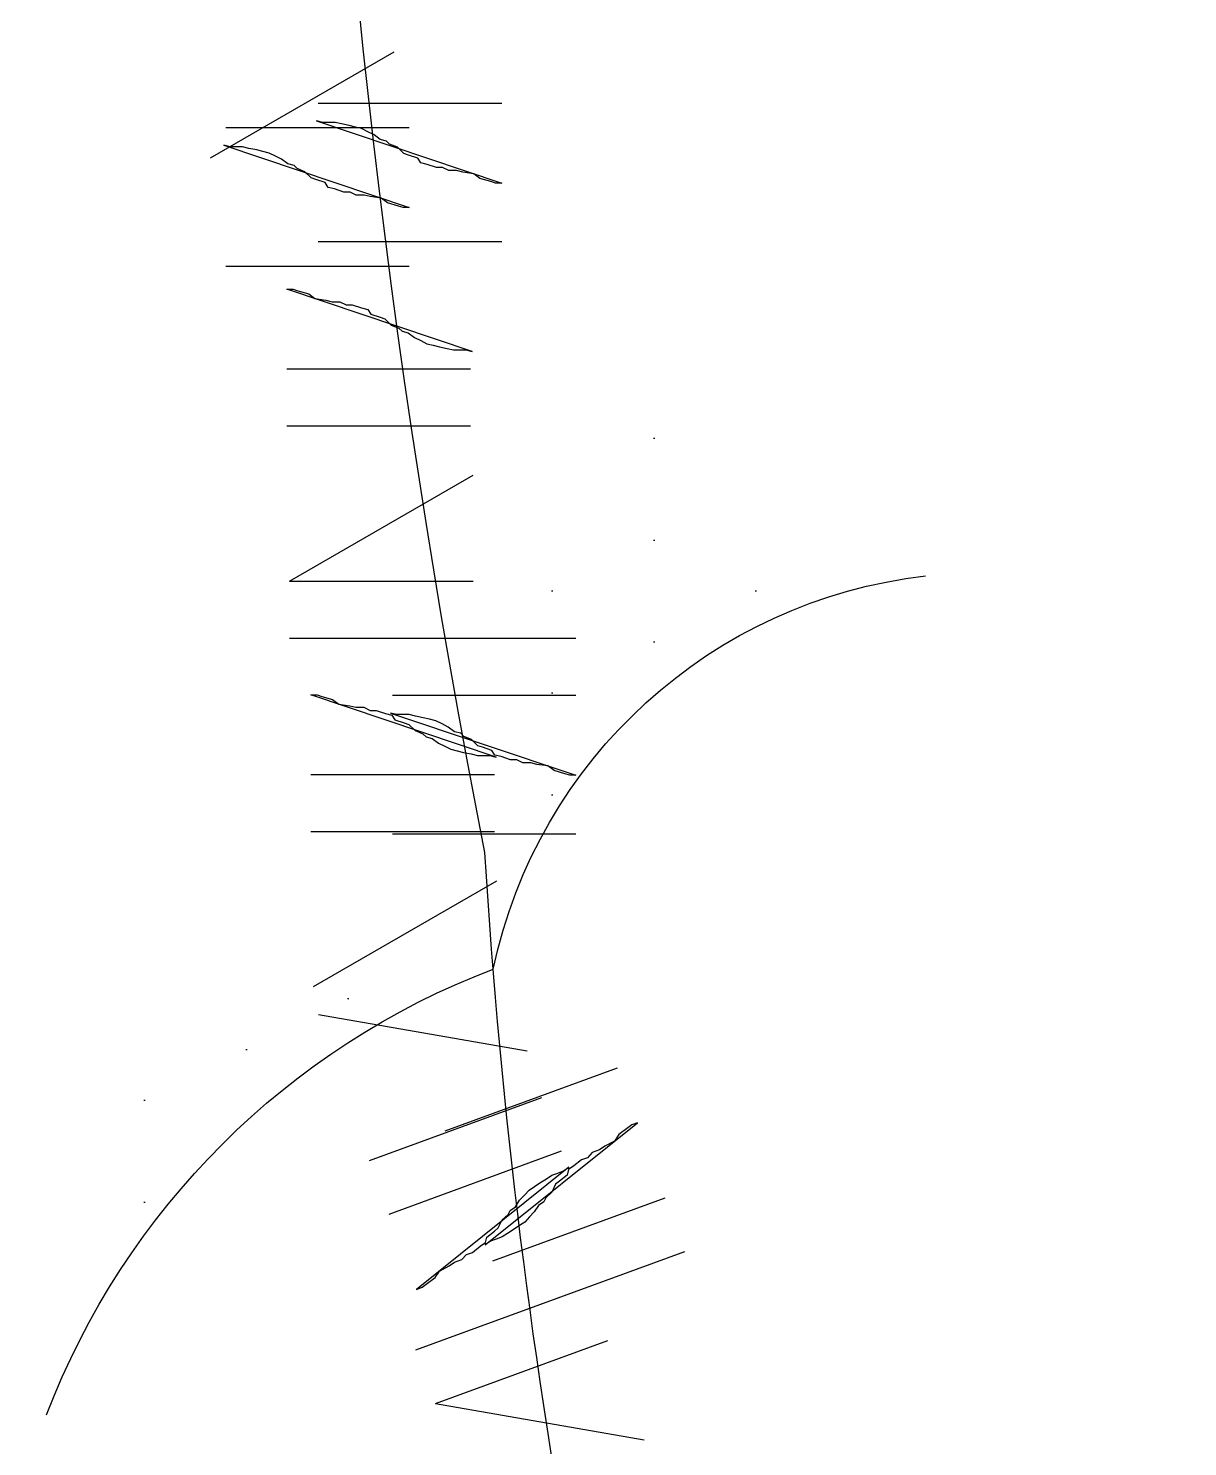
# Model space of a CAD drawing. Extents: x 3694 to 117786, y 20013 to 108631.
# Drawn here: x 25796.6 to 25923.8, y 84441.5 to 84597.1 of the extents above; entities that cross this region are included whole.
import ezdxf

# ---------------------------------------------------------------- set-up
doc = ezdxf.new("R2010")
doc.units = 0
doc.header["$LTSCALE"] = 1000
doc.header["$MEASUREMENT"] = 0
doc.layers.add('家具', color=253, linetype='Continuous')

# ---------------------------------------------------------------- blocks, each defined once
blk = doc.blocks.new('A$C6CBF3060')
at = {"layer": '家具'}
h = blk.add_hatch(dxfattribs=at)
h.set_pattern_fill('DOTS', color=8, scale=335.2800000195158, angle=-90.00000000000001, style=0)
h.set_pattern_definition([(270, (30849.11753504153, -17862.99907829171), (20.95500000121973, -10.47750000060987), [0, -20.95500000121974])])
edge = h.paths.add_edge_path()
edge.add_spline(control_points=[(3620.032944355196, 1020.167978249578), (3621.856950601301, 1029.223950294458), (3623.640356767137, 1038.254456721312), (3629.075648781851, 1066.661334569191), (3632.509525532267, 1085.952194047979), (3638.452392537998, 1124.35439882104), (3640.907859724044, 1143.394177388276), (3645.504487169259, 1187.965857300234), (3647.380020918004, 1213.570567535007), (3652.138734003369, 1291.274453085276), (3654.163834771207, 1344.379333391011), (3661.075878760414, 1425.081640880471), (3664.018153472578, 1452.133973591473), (3670.094233668715, 1492.753120009336), (3672.397098293724, 1506.299475706379), (3677.679535390045, 1533.370511049969), (3680.683231559953, 1546.95785375061), (3688.042565591692, 1576.433232332645), (3692.477545640613, 1592.158136530725), (3700.184732509224, 1618.288209221257), (3703.394472055632, 1628.838867633007), (3706.570199849586, 1639.277341819994)], knot_values=[0.007594318894714291, 0.007594318894714291, 0.007594318894714291, 0.007594318894714291, 1.009331685129112, 1.009331685129112, 3.166903830014817, 3.166903830014817, 5.324475974900523, 5.324475974900523, 8.146713981276132, 8.146713981276132, 13.78698518195698, 13.78698518195698, 16.6071207822974, 16.6071207822974, 18.01718858246761, 18.01718858246761, 19.42725638263783, 19.42725638263783, 21.11840045899928, 21.11840045899928, 22.2881602581128, 22.2881602581128, 22.2881602581128, 22.2881602581128], degree=3, periodic=0)
edge.add_ellipse((1789.99904669042, 2201.081587384349), major_axis=(1412.244489359956, 1412.244489359956), ratio=0.9999999999999818, start_angle=-61.33743676422674, end_angle=-48.55714826964773)
edge.add_ellipse((1789.99904669042, 1953.25083809936), major_axis=(1412.24448935993, -1412.24448935993), ratio=0.9999999999999885, start_angle=48.5571482696466, end_angle=61.33743676426361)
edge.add_spline(control_points=[(3706.570199849455, 2515.055083664098), (3703.394472055566, 2525.493557850958), (3700.184732509093, 2536.044216262839), (3692.477545640737, 2562.174288952727), (3688.042565592012, 2577.899193150166), (3680.683231560659, 2607.374571730539), (3677.679535390882, 2620.961914430154), (3672.397098294947, 2648.032949771052), (3670.094233670054, 2661.579305466817), (3664.018153474113, 2702.198451881093), (3661.075878761818, 2729.250784589662), (3655.986670472266, 2788.670379265524), (3654.145087228251, 2820.934697647885), (3652.42359686167, 2852.807937005808)], knot_values=[0.007594318904541566, 0.007594318904541566, 0.007594318904541566, 0.007594318904541566, 1.177354118008585, 1.177354118008585, 2.868498194319651, 2.868498194319651, 4.278565994361959, 4.278565994361959, 5.688633794404266, 5.688633794404266, 8.508769394488882, 8.508769394488882, 11.91787256770212, 11.91787256770212, 11.91787256770212, 11.91787256770212], degree=3, periodic=0)
edge.add_ellipse((3646.657623284387, 2875.236412280854), major_axis=(16.37502602226822, 16.37502602226821), ratio=0.9999999999995666, start_angle=225.8035234418923, end_angle=239.417541532368, ccw=False)
edge.add_ellipse((3511.087514728119, 3239.193560838379), major_axis=(290.1065513937293, 290.1065513937293), ratio=0.9999999999994232, start_angle=234.5429178462428, end_angle=244.3434878472222, ccw=False)
edge.add_ellipse((4291.384683319397, 2715.78940374251), major_axis=(510.6161812649055, -510.6161812649058), ratio=0.9999999999999988, start_angle=215.5301837112753, end_angle=236.2784491778619)
edge.add_ellipse((8058.381468311782, 2243.98490320702), major_axis=(3173.045961291781, -3173.045961291782), ratio=1, start_angle=220.7753203818918, end_angle=231.6420249032678)
edge.add_ellipse((4599.337569821713, 1341.637200631933), major_axis=(756.0877006785541, 756.0877006785539), ratio=0.9999999999999949, start_angle=113.9930274311128, end_angle=139.4777875760855)
edge.add_ellipse((3519.680850986653, 1232.139841819859), major_axis=(20.77520892349397, -20.77520892349398), ratio=0.999999999999889, start_angle=29.349690518414718, end_angle=107.31395154978779, ccw=False)
edge.add_ellipse((3261.400831811123, 1475.541992198378), major_axis=(269.5263520561113, -269.5263520561115), ratio=0.9999999999999978, start_angle=326.06965526290503, end_angle=363.74867896470926, ccw=False)
edge.add_ellipse((2985.936513544038, 1255.583835869416), major_axis=(269.5447157602681, 269.5447157602681), ratio=0.9999999999729833, start_angle=289.4364312615882, end_angle=291.1525348597326, ccw=False)
edge.add_ellipse((3270.637057203829, -411.6684627259383), major_axis=(1063.437138938921, 1063.437138938921), ratio=0.9999999999999937, start_angle=35.30528515153998, end_angle=42.74492259143477, ccw=False)
edge.add_ellipse((3474.324288661912, 860.0126218386868), major_axis=(153.1024992137935, -153.1024992137935), ratio=0.999999999999859, start_angle=92.70420918075928, end_angle=121.7648417998393, ccw=False)
edge = h.paths.add_edge_path()
edge.add_ellipse((3560.315809361586, 903.7363475695056), major_axis=(59.62128638761727, 59.62128638761727), ratio=0.9999999999999157, start_angle=248.1334738211491, end_angle=277.7178630449272)
edge.add_ellipse((3511.524035592221, 931.7299106341088), major_axis=(99.19644208316629, 99.19644208316625), ratio=0.9999999999997502, start_angle=-79.30676778778508, end_angle=-64.31921627686972)
edge.add_ellipse((3386.72601415019, 2442.541419907149), major_axis=(1116.038544759257, -1116.038544759258), ratio=0.9999999999999984, start_angle=303.32411686118166, end_angle=324.37804893725087, ccw=False)
edge.add_spline(control_points=[(3067.313977831232, 896.8829783906913), (3067.116512627828, 894.6964287364499), (3066.26218761129, 885.1096334103167), (3065.674442368967, 875.0971932240427), (3064.819310103077, 865.6985716819399)], knot_values=[0, 0, 0, 0, 0.2418033642713523, 1.052830296575082, 1.052830296575082, 1.052830296575082, 1.052830296575082], degree=3, periodic=0)
edge.add_ellipse((3026.907071228037, 868.9988679855887), major_axis=(26.90938323527025, 26.90938323527025), ratio=0.9999999999999187, start_angle=238.7767705824798, end_angle=310.27284356007203, ccw=False)
edge.add_ellipse((3357.089655062053, 4875.541364723143), major_axis=(2868.190797183439, -2868.19079718344), ratio=0.999999999999999, start_angle=310.4593117003497, end_angle=318.3404531218047)
edge = h.paths.add_edge_path()
edge.add_ellipse((3560.315809361266, 3250.596077914459), major_axis=(59.62128638763784, -59.62128638763787), ratio=0.9999999999995934, start_angle=82.28213695507955, end_angle=111.8665261788591)
edge.add_ellipse((3357.089655062751, -721.208939239179), major_axis=(2868.190797183605, 2868.190797183604), ratio=0.9999999999999925, start_angle=41.65954687821016, end_angle=49.54410408661445)
edge.add_ellipse((3026.730802552287, 3285.298579970644), major_axis=(26.90938323526915, -26.90938323526915), ratio=0.9999999999999033, start_angle=49.98346972011012, end_angle=121.3236457343994, ccw=False)
edge.add_spline(control_points=[(3064.642559511616, 3288.604407622486), (3064.979431703308, 3284.907876167901), (3065.254021153691, 3281.472108143695), (3065.500446844075, 3278.209911560098)], knot_values=[0, 0, 0, 0, 0.3189857557440551, 0.3189857557440551, 0.3189857557440551, 0.3189857557440551], degree=3, periodic=0)
edge.add_ellipse((3494.988468096315, -267.6566824607653), major_axis=(2525.631590611771, -2525.631590611772), ratio=0.9999999999999991, start_angle=132.8754075785099, end_angle=141.9062269296692, ccw=False)
edge = h.paths.add_edge_path()
edge.add_ellipse((3346.428693505171, 2814.744027245259), major_axis=(221.1621733483969, -221.1621733483971), ratio=0.9999999999999994, start_angle=219.8560000035077, end_angle=290.9319768433341)
edge.add_ellipse((3437.151632962174, 2555.301954592251), major_axis=(155.4479335070494, -155.4479335070496), ratio=0.9999999999999929, start_angle=231.8281592482279, end_angle=294.8810682384705)
edge.add_ellipse((2813.700149012111, 2180.201737340405), major_axis=(405.3237387993505, 405.3237387993504), ratio=0.9999999999999992, start_angle=285.52623263396157, end_angle=332.11357467867344, ccw=False)
edge.add_ellipse((3523.712787324905, 1599.059105694443), major_axis=(258.8230775298201, 258.82307752982), ratio=0.9999999999999818, start_angle=80.19826500577827, end_angle=130.5062586859865)
edge.add_ellipse((3249.266929159778, 1365.594833926676), major_axis=(196.0891473908119, -196.0891473908119), ratio=0.9999999999999981, start_angle=154.0384846775883, end_angle=216.6923729745889)
edge.add_ellipse((3335.197817287255, 909.3636444261319), major_axis=(433.6778078787909, 433.6778078787906), ratio=0.999999999999949, start_angle=80.98112304628877, end_angle=109.8781780001218)
edge.add_ellipse((18467.36806691358, 2025.981614987111), major_axis=(11109.2260467442, 11109.22604674419), ratio=0.9999999999995928, start_angle=138.1241672681158, end_angle=138.7143909774701)
edge.add_spline(control_points=[(2789.552410904224, 1008.188427614892), (2796.579734544641, 1007.746763104577), (2803.725178327077, 1007.646570336328), (2811.231307050359, 1007.927036234807)], knot_values=[2.293510373809953, 2.293510373809953, 2.293510373809953, 2.293510373809953, 2.979732802934619, 2.979732802934619, 2.979732802934619, 2.979732802934619], degree=3, periodic=0)
edge.add_spline(control_points=[(2811.231307050359, 1007.927036234807), (2815.450479755054, 1008.084685284808), (2826.805456678361, 1008.812973134682), (2842.780722635296, 1010.871307693131), (2839.120250166125, 1024.618026985154), (2842.859477051599, 1028.393799632864), (2845.636094539273, 1029.971073038905)], knot_values=[2.979732802934619, 2.979732802934619, 2.979732802934619, 2.979732802934619, 3.36545639614831, 3.990521829336836, 4.278466320926378, 4.605763273049225, 4.605763273049225, 4.605763273049225, 4.605763273049225], degree=3, periodic=0)
edge.add_spline(control_points=[(2845.636094539273, 1029.971073038905), (2848.422474729079, 1031.553892203377), (2852.001820499405, 1032.702305534669), (2855.58116626992, 1033.850718865961)], knot_values=[4.605763273049225, 4.605763273049225, 4.605763273049225, 4.605763273049225, 4.934211014792284, 4.934211014792284, 4.934211014792284, 4.934211014792284], degree=3, periodic=0)
edge.add_ellipse((3270.637057203829, -411.6684627259383), major_axis=(1063.437138939227, 1063.437138939227), ratio=0.9999999999998375, start_angle=52.795632896919415, end_angle=61.02050574382298, ccw=False)
edge.add_ellipse((3199.316362891543, 1348.14039130005), major_axis=(212.5834902189315, 212.5834902189315), ratio=0.9999999999999212, start_angle=165.6335501199894, end_angle=198.8130742464472, ccw=False)
edge.add_ellipse((3199.413119119788, 1029.520550322999), major_axis=(217.1797520411045, -217.1797520411046), ratio=0.9999999999998674, start_angle=151.0252170128921, end_angle=192.4102655699839, ccw=False)
edge.add_ellipse((3551.448439235653, 1156.134686465819), major_axis=(331.0872910150433, -331.0872910150434), ratio=0.9999999999999813, start_angle=177.8463850309959, end_angle=203.8962665094932, ccw=False)
edge.add_ellipse((2984.329156197491, 1140.779664811776), major_axis=(308.6143108805782, 308.6143108805783), ratio=0.99999999999966, start_angle=2.0533838449994732, end_angle=10.260448050109005, ccw=False)
edge.add_spline(control_points=[(3281.687451026184, 1460.253654765613), (3290.639455244702, 1453.204405174176), (3313.081898206045, 1435.532118832798), (3303.305460116768, 1498.775473405309), (3326.318821677465, 1533.829908224947), (3353.544751881607, 1593.430233467796), (3320.947959299898, 1659.060984562777), (3340.190178442157, 1740.826539046509), (3356.126177953687, 1827.657185362103), (3415.808870579021, 1863.793903553702), (3424.432073950476, 1919.337591101754), (3457.289777258164, 1907.517444122117), (3458.775801431591, 1924.683027975876), (3459.456346832347, 1933.619102174609)], knot_values=[28.72622828787619, 28.72622828787619, 28.72622828787619, 28.72622828787619, 29.65137003608691, 31.04553471454428, 32.97090723718488, 34.80045963000916, 37.53798117998499, 40.13244696109814, 43.73799823656201, 46.29924793153518, 47.53881564063179, 48.20545028199999, 48.98405692497199, 48.98405692497199, 48.98405692497199, 48.98405692550385], degree=3, periodic=0)
edge.add_ellipse((-2827.432287128104, 2095.358859361608), major_axis=(4446.972478264837, 4446.972478264834), ratio=0.9999999999999976, start_angle=-46.47369586912973, end_angle=-42.84626635100496)
edge.add_spline(control_points=[(3457.093905025751, 2331.703914353799), (3455.691781476875, 2345.589783137202), (3452.514928848803, 2370.097512984801), (3408.946969250035, 2401.111465854163), (3388.218704290179, 2469.690945094218), (3352.769053081218, 2533.335634224328), (3364.030625280458, 2604.82269811142), (3327.271703467311, 2627.476138575294), (3294.9122366675, 2714.330123526699), (3294.341436591865, 2693.091429919492)], knot_values=[0, 0, 0, 1.163513729807164e-12, 1.426783815582302, 2.507845637052222, 5.446644405802077, 8.794161911986935, 10.36550993041577, 12.19506232323765, 14.47634677036475, 14.47634677036475, 14.47634677036475, 14.47634677036475], degree=3, periodic=0)
edge.add_ellipse((3687.441035538191, 2947.473610607776), major_axis=(331.0872910150615, -331.0872910150615), ratio=0.9999999999999547, start_angle=233.1899730444863, end_angle=257.9076692015958, ccw=False)
edge.add_ellipse((3372.605812031026, 3149.559701468508), major_axis=(217.1797520411107, -217.1797520411108), ratio=0.9999999999999556, start_angle=244.6759739839959, end_angle=286.0610225410798, ccw=False)
edge.add_ellipse((3301.30499854072, 2839.020160634274), major_axis=(212.5834902198476, 212.5834902198476), ratio=0.9999999999956851, start_angle=85.14470269029368, end_angle=91.45268943398088, ccw=False)
edge.add_ellipse((3267.100022714898, 4450.91484517249), major_axis=(983.775240623166, 983.775240623166), ratio=0.9999999999998531, start_angle=208.0880272447276, end_angle=218.4118439115923, ccw=False)
edge.add_spline(control_points=[(2862.37711883695, 3119.814991966967), (2856.867087630577, 3121.622537046678), (2851.35705642408, 3123.430082126131), (2848.768473186879, 3126.813406541194)], knot_values=[4.42752981046754, 4.42752981046754, 4.42752981046754, 4.42752981046754, 4.934211014792284, 4.934211014792284, 4.934211014792284, 4.934211014792284], degree=3, periodic=0)
edge.add_ellipse((3341.197146602492, 3246.534314250937), major_axis=(358.3427787361459, -358.3427787361463), ratio=0.999999999999975, start_angle=238.6648212037559, end_angle=277.816367146285)
h = blk.add_hatch(dxfattribs=at)
h.set_pattern_fill('DOTS', color=8, scale=178.8160000104085, angle=-90.00000000000001, style=0)
h.set_pattern_definition([(90, (19419.91467265415, 11841.09606291521), (11.17600000065053, 5.588000000325262), [0, -11.17600000065053])])
edge = h.paths.add_edge_path(flags=17)
edge.add_ellipse((3512.052022088705, 1537.039152838337), major_axis=(23.25952561888595, -23.25952561888596), ratio=0.9999999999999566, start_angle=197.4293742980922, end_angle=247.2256321012528)
edge.add_ellipse((3405.089068006848, 1488.22521427691), major_axis=(59.90464916680112, 59.9046491668011), ratio=0.9999999999999393, start_angle=-19.5751923782937, end_angle=24.16555291353093)
edge.add_ellipse((3447.156263500743, 1522.360028411396), major_axis=(32.94986328206128, 32.94986328206127), ratio=0.9999999999999538, start_angle=-5.078446253501681, end_angle=59.84114380388081, ccw=False)
edge = h.paths.add_edge_path(flags=17)
edge.add_ellipse((2756.634867780711, 1621.855052317827), major_axis=(481.3748926490825, -481.3748926490827), ratio=0.9999999999980935, start_angle=400.4122738737361, end_angle=401.14692602743605, ccw=False)
edge.add_ellipse((3381.541444735376, 1556.026816461963), major_axis=(38.8000368264333, -38.80003682643331), ratio=0.9999999999998465, start_angle=56.96626177507412, end_angle=128.4606080737423)
edge.add_ellipse((3389.654311773622, 1631.853647203665), major_axis=(15.12758440161141, -15.12758440161141), ratio=0.9999999999999712, start_angle=310.0022228544645, end_angle=447.0101969954212)
edge.add_ellipse((3345.102416092785, 1578.430038740866), major_axis=(64.19840911925914, -64.19840911925917), ratio=0.9999999999999993, start_angle=43.53494098790259, end_angle=93.25647343301858, ccw=False)
edge = h.paths.add_edge_path()
edge.add_ellipse((3173.060657035217, 1553.928150722095), major_axis=(242.037112230793, 242.037112230793), ratio=0.9999999999999936, start_angle=258.5394166081302, end_angle=308.1497845990816, ccw=False)
edge.add_spline(control_points=[(3362.180682135797, 1268.625603414799), (3354.239474415954, 1262.044177846979), (3344.133058035513, 1253.668294793435), (3335.545590784393, 1259.297138530506), (3333.822581068765, 1260.887023014075)], knot_values=[0, 0, 0, 0, 1.42238482592121, 1.810204922351612, 1.810204922351612, 1.810204922351612, 1.810204922351612], degree=3, periodic=0)
edge.add_ellipse((2756.634867796784, 1621.855052313091), major_axis=(481.3748926400921, -481.3748926400922), ratio=0.9999999999984875, start_angle=12.9785078464626, end_angle=17.57136510295455)
edge.add_ellipse((3199.671737715864, 1567.906436618163), major_axis=(216.1019309944975, -216.1019309944976), ratio=0.9999999999999805, start_angle=346.8345493291795, end_angle=397.9332034731351)
edge.add_ellipse((3045.703676463672, 1632.760466246171), major_axis=(331.3486877331227, -331.3486877331229), ratio=0.9999999999999989, start_angle=32.37103093941994, end_angle=75.25655211311418)
edge.add_ellipse((2456.054096705782, 1773.593615179783), major_axis=(706.3772336368138, 706.3772336368138), ratio=0.9999999999997193, start_angle=-39.52687022804582, end_angle=-36.92237628317469)
edge.add_spline(control_points=[(3445.111206679256, 1913.963218771354), (3448.830660995882, 1914.128447938096), (3460.107711744393, 1911.968167921183), (3462.998604643501, 1900.275516595619), (3464.95021363916, 1892.381940352421)], knot_values=[0, 0, 0, 0, 0.5819764206049407, 1.791185280154921, 1.791185280154921, 1.791185280154921, 1.791185280154921], degree=3, periodic=0)
edge.add_ellipse((3015.109885895014, 1642.828336586739), major_axis=(363.7535715408054, -363.7535715408055), ratio=0.9999999999999993, start_angle=390.3935585979345, end_angle=434.019778702312, ccw=False)
edge = h.paths.add_edge_path()
edge.add_spline(control_points=[(3421.156827763138, 1894.308101638162), (3425.036458086157, 1901.313424356293), (3430.42926785857, 1911.051046157649), (3441.925963692418, 1913.821720852757), (3445.111206679256, 1913.963218771354)], knot_values=[1.791185280154921, 1.791185280154921, 1.791185280154921, 1.791185280154921, 3.069002213139684, 3.567391534373676, 3.567391534373676, 3.567391534373676, 3.567391534373676], degree=3, periodic=0)
edge.add_ellipse((2456.054096705782, 1773.593615179525), major_axis=(706.3772336370577, 706.3772336370574), ratio=0.999999999999922, start_angle=320.47312977196174, end_angle=323.0776237168323, ccw=False)
edge.add_ellipse((3756.002993319547, 1614.615316424457), major_axis=(281.0686011683609, 281.0686011683609), ratio=0.9999999999999806, start_angle=95.23358330781208, end_angle=138.9317992611657)
edge.add_ellipse((3762.004384130836, 1449.86522315249), major_axis=(300.7962628522073, -300.7962628522074), ratio=0.9999999999999956, start_angle=206.1422413992029, end_angle=244.4432589827649)
edge.add_ellipse((2756.634867796784, 1621.855052313091), major_axis=(481.3748926400507, -481.3748926400505), ratio=0.999999999997209, start_angle=372.9785078464747, end_angle=377.5713651029771, ccw=False)
edge.add_spline(control_points=[(3333.822581068765, 1260.887023014075), (3331.207753867588, 1263.299820316828), (3324.080109855582, 1273.317570021227), (3320.953744327249, 1283.146645357101), (3318.856340284947, 1289.740737492688)], knot_values=[1.810204922351612, 1.810204922351612, 1.810204922351612, 1.810204922351612, 2.398757922429805, 3.598446597238173, 3.598446597238173, 3.598446597238173, 3.598446597238173], degree=3, periodic=0)
edge.add_ellipse((3689.15860647869, 1407.743611630103), major_axis=(274.8167086013966, 274.8167086013965), ratio=0.9999999999999986, start_angle=107.85150721330089, end_angle=152.6753304847041, ccw=False)
edge.add_ellipse((3633.610958523866, 1676.428645746197), major_axis=(215.1838922609005, 215.1838922609004), ratio=0.9999999999999896, start_angle=89.27769578140129, end_angle=152.4675057723358, ccw=False)
at = {"layer": '家具', "color": 8, "linetype": 'Continuous'}
for p, q in [((3466.218720253317, 1656.425749079939), (3446.086720892141, 1668.048789080531)), ((3466.218720253317, 1656.425749079939), (3446.086720892141, 1668.048789080531)), ((3466.218720253317, 1656.425749079939), (3446.086720892141, 1668.048789080531)), ((3454.411151652341, 1662.417193751873), (3434.279152291165, 1662.417193751873)), ((3454.411151652341, 1662.417193751873), (3434.279152291165, 1662.417193751873)), ((3454.411151652341, 1662.417193751873), (3434.279152291165, 1662.417193751873)), ((3454.411151652341, 1662.417193751873), (3434.279152291165, 1662.417193751873)), ((3464.558513408141, 1659.729885920464), (3444.426514046965, 1659.729885920464)), ((3464.558513408141, 1659.729885920464), (3444.426514046965, 1659.729885920464)), ((3464.558513408141, 1659.729885920464), (3444.426514046965, 1659.729885920464)), ((3464.558513408141, 1659.729885920464), (3444.426514046965, 1659.729885920464)), ((3454.411151652341, 1647.217833750947), (3434.279152291165, 1647.217833750947)), ((3454.411151652341, 1647.217833750947), (3434.279152291165, 1647.217833750947)), ((3454.411151652341, 1647.217833750947), (3434.279152291165, 1647.217833750947)), ((3454.411151652341, 1647.217833750947), (3434.279152291165, 1647.217833750947)), ((3464.558513408141, 1644.530525919537), (3444.426514046965, 1644.530525919537)), ((3464.558513408141, 1644.530525919537), (3444.426514046965, 1644.530525919537)), ((3464.558513408141, 1644.530525919537), (3444.426514046965, 1644.530525919537)), ((3464.558513408141, 1644.530525919537), (3444.426514046965, 1644.530525919537)), ((3437.715936952394, 1633.221444057184), (3457.84793631357, 1633.221444057184)), ((3437.715936952394, 1633.221444057184), (3457.84793631357, 1633.221444057184)), ((3437.715936952394, 1633.221444057184), (3457.84793631357, 1633.221444057184)), ((3437.715936952394, 1633.221444057184), (3457.84793631357, 1633.221444057184)), ((3437.715936952394, 1626.962884056968), (3457.84793631357, 1626.962884056968)), ((3437.715936952394, 1626.962884056968), (3457.84793631357, 1626.962884056968)), ((3437.715936952394, 1626.962884056968), (3457.84793631357, 1626.962884056968)), ((3437.715936952394, 1626.962884056968), (3457.84793631357, 1626.962884056968)), ((3457.563618873552, 1609.975364055968), (3437.431619512376, 1621.59840405656)), ((3457.563618873552, 1609.975364055968), (3437.431619512376, 1621.59840405656)), ((3457.563618873552, 1609.975364055968), (3437.431619512376, 1621.59840405656)), ((3457.563618873552, 1609.975364055968), (3437.431619512376, 1609.975364055968)), ((3457.563618873552, 1609.975364055968), (3437.431619512376, 1609.975364055968)), ((3457.563618873552, 1609.975364055968), (3437.431619512376, 1609.975364055968)), ((3457.563618873552, 1609.975364055968), (3437.431619512376, 1609.975364055968)), ((3446.279516072253, 1603.70352899508), (3426.147516711106, 1603.70352899508)), ((3446.279516072253, 1603.70352899508), (3426.147516711106, 1603.70352899508)), ((3446.279516072253, 1603.70352899508), (3426.147516711106, 1603.70352899508)), ((3446.279516072253, 1603.70352899508), (3426.147516711106, 1603.70352899508)), ((3457.563618873552, 1603.716804055526), (3437.431619512376, 1603.716804055526)), ((3457.563618873552, 1603.716804055526), (3437.431619512376, 1603.716804055526)), ((3457.563618873552, 1603.716804055526), (3437.431619512376, 1603.716804055526)), ((3457.563618873552, 1603.716804055526), (3437.431619512376, 1603.716804055526)), ((3446.279516072253, 1597.44496899467), (3426.147516711106, 1597.44496899467)), ((3446.279516072253, 1597.44496899467), (3426.147516711106, 1597.44496899467)), ((3446.279516072253, 1597.44496899467), (3426.147516711106, 1597.44496899467)), ((3446.279516072253, 1597.44496899467), (3426.147516711106, 1597.44496899467)), ((3435.086935530955, 1588.730143625868), (3455.218934892131, 1588.730143625868)), ((3435.086935530955, 1588.730143625868), (3455.218934892131, 1588.730143625868)), ((3435.086935530955, 1588.730143625868), (3455.218934892131, 1588.730143625868)), ((3435.086935530955, 1588.730143625868), (3455.218934892131, 1588.730143625868)), ((3446.279516072253, 1582.24560899374), (3426.147516711106, 1582.24560899374)), ((3446.279516072253, 1582.24560899374), (3426.147516711106, 1582.24560899374)), ((3446.279516072253, 1582.24560899374), (3426.147516711106, 1582.24560899374)), ((3446.279516072253, 1582.24560899374), (3426.147516711106, 1582.24560899374)), ((3435.086935530955, 1582.471583625651), (3455.218934892131, 1582.471583625651)), ((3435.086935530955, 1582.471583625651), (3455.218934892131, 1582.471583625651)), ((3435.086935530955, 1582.471583625651), (3455.218934892131, 1582.471583625651)), ((3435.086935530955, 1582.471583625651), (3455.218934892131, 1582.471583625651)), ((3454.934617452149, 1565.484063624652), (3434.802618090871, 1577.107103625276)), ((3454.934617452149, 1565.484063624652), (3434.802618090871, 1577.107103625276)), ((3454.934617452149, 1565.484063624652), (3434.802618090871, 1577.107103625276)), ((3454.391710994394, 1562.424110169381), (3431.489976995763, 1558.436248964656)), ((3454.391710994394, 1562.424110169381), (3431.489976995763, 1558.436248964656)), ((3454.391710994394, 1562.424110169381), (3431.489976995763, 1558.436248964656)), ((3440.498631877017, 1549.663133102775), (3421.595420352663, 1556.588881606873)), ((3440.498631877017, 1549.663133102775), (3421.595420352663, 1556.588881606873)), ((3440.498631877017, 1549.663133102775), (3421.595420352663, 1556.588881606873)), ((3440.498631877017, 1549.663133102775), (3421.595420352663, 1556.588881606873)), ((3429.911468768179, 1553.301388318483), (3448.814680292497, 1546.375639814192)), ((3429.911468768179, 1553.301388318483), (3448.814680292497, 1546.375639814192)), ((3429.911468768179, 1553.301388318483), (3448.814680292497, 1546.375639814192)), ((3429.911468768179, 1553.301388318483), (3448.814680292497, 1546.375639814192)), ((3427.758418205056, 1547.42482924441), (3446.661629729344, 1540.499080740155)), ((3427.758418205056, 1547.42482924441), (3446.661629729344, 1540.499080740155)), ((3427.758418205056, 1547.42482924441), (3446.661629729344, 1540.499080740155)), ((3427.758418205056, 1547.42482924441), (3446.661629729344, 1540.499080740155)), ((3435.269794795226, 1535.391489637099), (3416.366583270814, 1542.31723814139)), ((3435.269794795226, 1535.391489637099), (3416.366583270814, 1542.31723814139)), ((3435.269794795226, 1535.391489637099), (3416.366583270814, 1542.31723814139)), ((3435.269794795226, 1535.391489637099), (3416.366583270814, 1542.31723814139)), ((3433.116744232102, 1529.514930563058), (3414.213532707756, 1536.440679067317)), ((3433.116744232102, 1529.514930563058), (3414.213532707756, 1536.440679067317)), ((3433.116744232102, 1529.514930563058), (3414.213532707756, 1536.440679067317)), ((3433.116744232102, 1529.514930563058), (3414.213532707756, 1536.440679067317)), ((3443.707537454313, 1525.620543425059), (3424.804325930032, 1532.546291929346)), ((3443.707537454313, 1525.620543425059), (3424.804325930032, 1532.546291929346)), ((3443.707537454313, 1525.620543425059), (3424.804325930032, 1532.546291929346)), ((3443.707537454313, 1525.620543425059), (3424.804325930032, 1532.546291929346)), ((3441.554486891197, 1519.743984350986), (3422.651275366879, 1526.669732855276)), ((3441.554486891197, 1519.743984350986), (3422.651275366879, 1526.669732855276)), ((3441.554486891197, 1519.743984350986), (3422.651275366879, 1526.669732855276)), ((3441.554486891197, 1519.743984350986), (3422.651275366879, 1526.669732855276)), ((3441.554486891197, 1519.743984350986), (3418.652752892558, 1515.756123146261)), ((3441.554486891197, 1519.743984350986), (3418.652752892558, 1515.756123146261)), ((3441.554486891197, 1519.743984350986), (3418.652752892558, 1515.756123146261))]:
    blk.add_line(p, q, dxfattribs=at)
for points in [[(3434.279152291165, 1653.645374871259), (3434.962229411205, 1653.645374871259), (3435.474537251175, 1653.816144151333), (3436.669922211273, 1654.157682711324), (3437.35299933132, 1654.669990551352), (3438.548384291418, 1654.840759831459), (3439.231461411458, 1655.011529111343), (3440.085307811481, 1655.011529111343), (3440.768384931522, 1655.352173591436), (3441.451462051562, 1655.352173591436), (3442.476077731561, 1655.693712151395), (3443.159154851601, 1655.864481431468), (3443.500693411683, 1656.37678927153), (3444.524415011721, 1656.718327831521), (3445.036722851786, 1656.889097111594), (3445.719799971826, 1657.572174231536), (3446.573646371849, 1657.913712791495), (3446.915184931931, 1658.255251351675), (3447.598262051972, 1658.426020631556), (3448.281339172012, 1658.93832847162), (3448.964416291921, 1659.279867031575), (3449.647493412092, 1659.621405591755), (3450.330570532009, 1659.792174871636), (3451.013647652049, 1659.962944151743), (3451.867494052196, 1660.13371343182), (3452.550571172236, 1660.304482711701), (3453.233648292276, 1660.304482711701), (3453.916725412222, 1660.304482711701), (3454.599802532357, 1660.475251991807)], [(3434.279152291165, 1653.645374871259), (3434.962229411205, 1653.645374871259), (3435.474537251175, 1653.816144151333), (3436.669922211273, 1654.157682711324), (3437.35299933132, 1654.669990551352), (3438.548384291418, 1654.840759831459), (3439.231461411458, 1655.011529111343), (3440.085307811481, 1655.011529111343), (3440.768384931522, 1655.352173591436), (3441.451462051562, 1655.352173591436), (3442.476077731561, 1655.693712151395), (3443.159154851601, 1655.864481431468), (3443.500693411683, 1656.37678927153), (3444.524415011721, 1656.718327831521), (3445.036722851786, 1656.889097111594), (3445.719799971826, 1657.572174231536), (3446.573646371849, 1657.913712791495), (3446.915184931931, 1658.255251351675), (3447.598262051972, 1658.426020631556), (3448.281339172012, 1658.93832847162), (3448.964416291921, 1659.279867031575), (3449.647493412092, 1659.621405591755), (3450.330570532009, 1659.792174871636), (3451.013647652049, 1659.962944151743), (3451.867494052196, 1660.13371343182), (3452.550571172236, 1660.304482711701), (3453.233648292276, 1660.304482711701), (3453.916725412222, 1660.304482711701), (3454.599802532357, 1660.475251991807)], [(3434.279152291165, 1653.645374871259), (3434.962229411205, 1653.645374871259), (3435.474537251175, 1653.816144151333), (3436.669922211273, 1654.157682711324), (3437.35299933132, 1654.669990551352), (3438.548384291418, 1654.840759831459), (3439.231461411458, 1655.011529111343), (3440.085307811481, 1655.011529111343), (3440.768384931522, 1655.352173591436), (3441.451462051562, 1655.352173591436), (3442.476077731561, 1655.693712151395), (3443.159154851601, 1655.864481431468), (3443.500693411683, 1656.37678927153), (3444.524415011721, 1656.718327831521), (3445.036722851786, 1656.889097111594), (3445.719799971826, 1657.572174231536), (3446.573646371849, 1657.913712791495), (3446.915184931931, 1658.255251351675), (3447.598262051972, 1658.426020631556), (3448.281339172012, 1658.93832847162), (3448.964416291921, 1659.279867031575), (3449.647493412092, 1659.621405591755), (3450.330570532009, 1659.792174871636), (3451.013647652049, 1659.962944151743), (3451.867494052196, 1660.13371343182), (3452.550571172236, 1660.304482711701), (3453.233648292276, 1660.304482711701), (3453.916725412222, 1660.304482711701), (3454.599802532357, 1660.475251991807)], [(3434.279152291165, 1653.645374871259), (3434.962229411205, 1653.645374871259), (3435.474537251175, 1653.816144151333), (3436.669922211273, 1654.157682711324), (3437.35299933132, 1654.669990551352), (3438.548384291418, 1654.840759831459), (3439.231461411458, 1655.011529111343), (3440.085307811481, 1655.011529111343), (3440.768384931522, 1655.352173591436), (3441.451462051562, 1655.352173591436), (3442.476077731561, 1655.693712151395), (3443.159154851601, 1655.864481431468), (3443.500693411683, 1656.37678927153), (3444.524415011721, 1656.718327831521), (3445.036722851786, 1656.889097111594), (3445.719799971826, 1657.572174231536), (3446.573646371849, 1657.913712791495), (3446.915184931931, 1658.255251351675), (3447.598262051972, 1658.426020631556), (3448.281339172012, 1658.93832847162), (3448.964416291921, 1659.279867031575), (3449.647493412092, 1659.621405591755), (3450.330570532009, 1659.792174871636), (3451.013647652049, 1659.962944151743), (3451.867494052196, 1660.13371343182), (3452.550571172236, 1660.304482711701), (3453.233648292276, 1660.304482711701), (3453.916725412222, 1660.304482711701), (3454.599802532357, 1660.475251991807)], [(3444.426514046965, 1650.958067039854), (3445.109591167005, 1650.958067039854), (3445.621899006968, 1651.128836319927), (3446.817283967073, 1651.470374879915), (3447.500361087114, 1651.982682719947), (3448.695746047219, 1652.15345200005), (3449.378823167259, 1652.324221279934), (3450.232669567275, 1652.324221279934), (3450.915746687351, 1652.664865759998), (3451.598823807391, 1652.664865759998), (3452.62343948739, 1653.006404319953), (3453.30651660743, 1653.177173600059), (3453.648055167512, 1653.68948144012), (3454.671776767522, 1654.031020000079), (3455.18408460755, 1654.201789280185), (3455.86716172759, 1654.884866400098), (3456.721008127643, 1655.226404960085), (3457.06254668763, 1655.567943520073), (3457.74562380767, 1655.738712800146), (3458.42870092771, 1656.251020640211), (3459.111778047751, 1656.592559200166), (3459.794855167791, 1656.934097760157), (3460.477932287831, 1657.104867040231), (3461.161009407871, 1657.275636320304), (3462.014855807894, 1657.446405600218), (3462.697932927935, 1657.617174880292), (3463.381010047975, 1657.617174880292), (3464.064087168015, 1657.617174880292), (3464.747164288056, 1657.787944160365)], [(3444.426514046965, 1650.958067039854), (3445.109591167005, 1650.958067039854), (3445.621899006968, 1651.128836319927), (3446.817283967073, 1651.470374879915), (3447.500361087114, 1651.982682719947), (3448.695746047219, 1652.15345200005), (3449.378823167259, 1652.324221279934), (3450.232669567275, 1652.324221279934), (3450.915746687351, 1652.664865759998), (3451.598823807391, 1652.664865759998), (3452.62343948739, 1653.006404319953), (3453.30651660743, 1653.177173600059), (3453.648055167512, 1653.68948144012), (3454.671776767522, 1654.031020000079), (3455.18408460755, 1654.201789280185), (3455.86716172759, 1654.884866400098), (3456.721008127643, 1655.226404960085), (3457.06254668763, 1655.567943520073), (3457.74562380767, 1655.738712800146), (3458.42870092771, 1656.251020640211), (3459.111778047751, 1656.592559200166), (3459.794855167791, 1656.934097760157), (3460.477932287831, 1657.104867040231), (3461.161009407871, 1657.275636320304), (3462.014855807894, 1657.446405600218), (3462.697932927935, 1657.617174880292), (3463.381010047975, 1657.617174880292), (3464.064087168015, 1657.617174880292), (3464.747164288056, 1657.787944160365)], [(3444.426514046965, 1650.958067039854), (3445.109591167005, 1650.958067039854), (3445.621899006968, 1651.128836319927), (3446.817283967073, 1651.470374879915), (3447.500361087114, 1651.982682719947), (3448.695746047219, 1652.15345200005), (3449.378823167259, 1652.324221279934), (3450.232669567275, 1652.324221279934), (3450.915746687351, 1652.664865759998), (3451.598823807391, 1652.664865759998), (3452.62343948739, 1653.006404319953), (3453.30651660743, 1653.177173600059), (3453.648055167512, 1653.68948144012), (3454.671776767522, 1654.031020000079), (3455.18408460755, 1654.201789280185), (3455.86716172759, 1654.884866400098), (3456.721008127643, 1655.226404960085), (3457.06254668763, 1655.567943520073), (3457.74562380767, 1655.738712800146), (3458.42870092771, 1656.251020640211), (3459.111778047751, 1656.592559200166), (3459.794855167791, 1656.934097760157), (3460.477932287831, 1657.104867040231), (3461.161009407871, 1657.275636320304), (3462.014855807894, 1657.446405600218), (3462.697932927935, 1657.617174880292), (3463.381010047975, 1657.617174880292), (3464.064087168015, 1657.617174880292), (3464.747164288056, 1657.787944160365)], [(3444.426514046965, 1650.958067039854), (3445.109591167005, 1650.958067039854), (3445.621899006968, 1651.128836319927), (3446.817283967073, 1651.470374879915), (3447.500361087114, 1651.982682719947), (3448.695746047219, 1652.15345200005), (3449.378823167259, 1652.324221279934), (3450.232669567275, 1652.324221279934), (3450.915746687351, 1652.664865759998), (3451.598823807391, 1652.664865759998), (3452.62343948739, 1653.006404319953), (3453.30651660743, 1653.177173600059), (3453.648055167512, 1653.68948144012), (3454.671776767522, 1654.031020000079), (3455.18408460755, 1654.201789280185), (3455.86716172759, 1654.884866400098), (3456.721008127643, 1655.226404960085), (3457.06254668763, 1655.567943520073), (3457.74562380767, 1655.738712800146), (3458.42870092771, 1656.251020640211), (3459.111778047751, 1656.592559200166), (3459.794855167791, 1656.934097760157), (3460.477932287831, 1657.104867040231), (3461.161009407871, 1657.275636320304), (3462.014855807894, 1657.446405600218), (3462.697932927935, 1657.617174880292), (3463.381010047975, 1657.617174880292), (3464.064087168015, 1657.617174880292), (3464.747164288056, 1657.787944160365)], [(3457.84793631357, 1641.993262937798), (3457.16485919353, 1641.993262937798), (3456.652551353538, 1641.822493657692), (3455.457166393462, 1641.480955097737), (3454.774089273393, 1640.968647257672), (3453.579598393306, 1640.797877977599), (3452.896521273266, 1640.627108697718), (3452.04267487325, 1640.627108697718), (3451.35959775321, 1640.286464217654), (3450.676520633169, 1640.286464217654), (3449.651904953142, 1639.944925657666), (3448.968827833094, 1639.774156377593), (3448.627289273049, 1639.261848537528), (3447.602673593014, 1638.92030997754), (3447.090365752956, 1638.74954069766), (3446.407288632916, 1638.066463577521), (3445.553442232864, 1637.724925017534), (3445.211903672811, 1637.383386457575), (3444.528826552771, 1637.212617177502), (3443.84574943273, 1636.700309337441), (3443.162672312654, 1636.358770777453), (3442.479595192744, 1636.017232217495), (3441.796518072573, 1635.846462937388), (3441.113440952664, 1635.675693657315), (3440.260488632535, 1635.504924377434), (3439.577411512495, 1635.33415509736), (3438.894334392455, 1635.33415509736), (3438.21125727248, 1635.33415509736), (3437.528180152338, 1635.163385817476)], [(3457.84793631357, 1641.993262937798), (3457.16485919353, 1641.993262937798), (3456.652551353538, 1641.822493657692), (3455.457166393462, 1641.480955097737), (3454.774089273393, 1640.968647257672), (3453.579598393306, 1640.797877977599), (3452.896521273266, 1640.627108697718), (3452.04267487325, 1640.627108697718), (3451.35959775321, 1640.286464217654), (3450.676520633169, 1640.286464217654), (3449.651904953142, 1639.944925657666), (3448.968827833094, 1639.774156377593), (3448.627289273049, 1639.261848537528), (3447.602673593014, 1638.92030997754), (3447.090365752956, 1638.74954069766), (3446.407288632916, 1638.066463577521), (3445.553442232864, 1637.724925017534), (3445.211903672811, 1637.383386457575), (3444.528826552771, 1637.212617177502), (3443.84574943273, 1636.700309337441), (3443.162672312654, 1636.358770777453), (3442.479595192744, 1636.017232217495), (3441.796518072573, 1635.846462937388), (3441.113440952664, 1635.675693657315), (3440.260488632535, 1635.504924377434), (3439.577411512495, 1635.33415509736), (3438.894334392455, 1635.33415509736), (3438.21125727248, 1635.33415509736), (3437.528180152338, 1635.163385817476)], [(3457.84793631357, 1641.993262937798), (3457.16485919353, 1641.993262937798), (3456.652551353538, 1641.822493657692), (3455.457166393462, 1641.480955097737), (3454.774089273393, 1640.968647257672), (3453.579598393306, 1640.797877977599), (3452.896521273266, 1640.627108697718), (3452.04267487325, 1640.627108697718), (3451.35959775321, 1640.286464217654), (3450.676520633169, 1640.286464217654), (3449.651904953142, 1639.944925657666), (3448.968827833094, 1639.774156377593), (3448.627289273049, 1639.261848537528), (3447.602673593014, 1638.92030997754), (3447.090365752956, 1638.74954069766), (3446.407288632916, 1638.066463577521), (3445.553442232864, 1637.724925017534), (3445.211903672811, 1637.383386457575), (3444.528826552771, 1637.212617177502), (3443.84574943273, 1636.700309337441), (3443.162672312654, 1636.358770777453), (3442.479595192744, 1636.017232217495), (3441.796518072573, 1635.846462937388), (3441.113440952664, 1635.675693657315), (3440.260488632535, 1635.504924377434), (3439.577411512495, 1635.33415509736), (3438.894334392455, 1635.33415509736), (3438.21125727248, 1635.33415509736), (3437.528180152338, 1635.163385817476)], [(3457.84793631357, 1641.993262937798), (3457.16485919353, 1641.993262937798), (3456.652551353538, 1641.822493657692), (3455.457166393462, 1641.480955097737), (3454.774089273393, 1640.968647257672), (3453.579598393306, 1640.797877977599), (3452.896521273266, 1640.627108697718), (3452.04267487325, 1640.627108697718), (3451.35959775321, 1640.286464217654), (3450.676520633169, 1640.286464217654), (3449.651904953142, 1639.944925657666), (3448.968827833094, 1639.774156377593), (3448.627289273049, 1639.261848537528), (3447.602673593014, 1638.92030997754), (3447.090365752956, 1638.74954069766), (3446.407288632916, 1638.066463577521), (3445.553442232864, 1637.724925017534), (3445.211903672811, 1637.383386457575), (3444.528826552771, 1637.212617177502), (3443.84574943273, 1636.700309337441), (3443.162672312654, 1636.358770777453), (3442.479595192744, 1636.017232217495), (3441.796518072573, 1635.846462937388), (3441.113440952664, 1635.675693657315), (3440.260488632535, 1635.504924377434), (3439.577411512495, 1635.33415509736), (3438.894334392455, 1635.33415509736), (3438.21125727248, 1635.33415509736), (3437.528180152338, 1635.163385817476)], [(3455.218934892131, 1597.501962506482), (3454.535857772091, 1597.501962506482), (3454.023549932033, 1597.331193226408), (3452.828164971928, 1596.989654666417), (3452.145087851888, 1596.477346826388), (3450.950596971903, 1596.306577546282), (3450.267519851863, 1596.135808266397), (3449.413673451716, 1596.135808266397), (3448.730596331676, 1595.795163786337), (3448.04751921173, 1595.795163786337), (3447.022903531637, 1595.453625226379), (3446.339826411597, 1595.282855946272), (3445.998287851602, 1594.770548106211), (3444.97367217148, 1594.429009546253), (3444.461364331451, 1594.258240266146), (3443.778287211375, 1593.575163146234), (3442.924440811359, 1593.233624586246), (3442.582902251372, 1592.892086026066), (3441.899825131331, 1592.721316746185), (3441.216748011291, 1592.20900890612), (3440.533670891251, 1591.867470346166), (3439.850593771211, 1591.525931785985), (3439.167516651163, 1591.355162506101), (3438.484439531123, 1591.184393226027), (3437.631487211096, 1591.013623946114), (3436.948410091056, 1590.84285466604), (3436.265332971016, 1590.84285466604), (3435.582255850975, 1590.84285466604), (3434.899178730899, 1590.672085385966)], [(3455.218934892131, 1597.501962506482), (3454.535857772091, 1597.501962506482), (3454.023549932033, 1597.331193226408), (3452.828164971928, 1596.989654666417), (3452.145087851888, 1596.477346826388), (3450.950596971903, 1596.306577546282), (3450.267519851863, 1596.135808266397), (3449.413673451716, 1596.135808266397), (3448.730596331676, 1595.795163786337), (3448.04751921173, 1595.795163786337), (3447.022903531637, 1595.453625226379), (3446.339826411597, 1595.282855946272), (3445.998287851602, 1594.770548106211), (3444.97367217148, 1594.429009546253), (3444.461364331451, 1594.258240266146), (3443.778287211375, 1593.575163146234), (3442.924440811359, 1593.233624586246), (3442.582902251372, 1592.892086026066), (3441.899825131331, 1592.721316746185), (3441.216748011291, 1592.20900890612), (3440.533670891251, 1591.867470346166), (3439.850593771211, 1591.525931785985), (3439.167516651163, 1591.355162506101), (3438.484439531123, 1591.184393226027), (3437.631487211096, 1591.013623946114), (3436.948410091056, 1590.84285466604), (3436.265332971016, 1590.84285466604), (3435.582255850975, 1590.84285466604), (3434.899178730899, 1590.672085385966)], [(3455.218934892131, 1597.501962506482), (3454.535857772091, 1597.501962506482), (3454.023549932033, 1597.331193226408), (3452.828164971928, 1596.989654666417), (3452.145087851888, 1596.477346826388), (3450.950596971903, 1596.306577546282), (3450.267519851863, 1596.135808266397), (3449.413673451716, 1596.135808266397), (3448.730596331676, 1595.795163786337), (3448.04751921173, 1595.795163786337), (3447.022903531637, 1595.453625226379), (3446.339826411597, 1595.282855946272), (3445.998287851602, 1594.770548106211), (3444.97367217148, 1594.429009546253), (3444.461364331451, 1594.258240266146), (3443.778287211375, 1593.575163146234), (3442.924440811359, 1593.233624586246), (3442.582902251372, 1592.892086026066), (3441.899825131331, 1592.721316746185), (3441.216748011291, 1592.20900890612), (3440.533670891251, 1591.867470346166), (3439.850593771211, 1591.525931785985), (3439.167516651163, 1591.355162506101), (3438.484439531123, 1591.184393226027), (3437.631487211096, 1591.013623946114), (3436.948410091056, 1590.84285466604), (3436.265332971016, 1590.84285466604), (3435.582255850975, 1590.84285466604), (3434.899178730899, 1590.672085385966)], [(3455.218934892131, 1597.501962506482), (3454.535857772091, 1597.501962506482), (3454.023549932033, 1597.331193226408), (3452.828164971928, 1596.989654666417), (3452.145087851888, 1596.477346826388), (3450.950596971903, 1596.306577546282), (3450.267519851863, 1596.135808266397), (3449.413673451716, 1596.135808266397), (3448.730596331676, 1595.795163786337), (3448.04751921173, 1595.795163786337), (3447.022903531637, 1595.453625226379), (3446.339826411597, 1595.282855946272), (3445.998287851602, 1594.770548106211), (3444.97367217148, 1594.429009546253), (3444.461364331451, 1594.258240266146), (3443.778287211375, 1593.575163146234), (3442.924440811359, 1593.233624586246), (3442.582902251372, 1592.892086026066), (3441.899825131331, 1592.721316746185), (3441.216748011291, 1592.20900890612), (3440.533670891251, 1591.867470346166), (3439.850593771211, 1591.525931785985), (3439.167516651163, 1591.355162506101), (3438.484439531123, 1591.184393226027), (3437.631487211096, 1591.013623946114), (3436.948410091056, 1590.84285466604), (3436.265332971016, 1590.84285466604), (3435.582255850975, 1590.84285466604), (3434.899178730899, 1590.672085385966)], [(3426.147516711106, 1588.673150114249), (3426.830593831146, 1588.673150114249), (3427.342901671211, 1588.84391939413), (3428.538286631279, 1589.185457954311), (3429.221363751356, 1589.697765794182), (3430.41674871133, 1589.868535074256), (3431.09982583137, 1590.03930435433), (3431.953672231517, 1590.03930435433), (3432.636749351557, 1590.379948834201), (3433.319826471467, 1590.379948834201), (3434.344442151596, 1590.721487394381), (3435.027519271636, 1590.892256674262), (3435.369057831624, 1591.404564514327), (3436.392779431728, 1591.746103074282), (3436.905087271793, 1591.916872354388), (3437.588164391738, 1592.599949474334), (3438.442010791885, 1592.941488034514), (3438.783549351836, 1593.283026594469), (3439.466626471876, 1593.453795874575), (3440.149703591924, 1593.966103714414), (3440.832780711964, 1594.307642274594), (3441.515857832004, 1594.649180834553), (3442.198934952045, 1594.819950114659), (3442.882012072085, 1594.99071939454), (3443.735858472101, 1595.161488674614), (3444.418935592141, 1595.332257954495), (3445.102012712217, 1595.332257954495), (3445.785089832258, 1595.332257954495), (3446.468166952298, 1595.503027234568)], [(3426.147516711106, 1588.673150114249), (3426.830593831146, 1588.673150114249), (3427.342901671211, 1588.84391939413), (3428.538286631279, 1589.185457954311), (3429.221363751356, 1589.697765794182), (3430.41674871133, 1589.868535074256), (3431.09982583137, 1590.03930435433), (3431.953672231517, 1590.03930435433), (3432.636749351557, 1590.379948834201), (3433.319826471467, 1590.379948834201), (3434.344442151596, 1590.721487394381), (3435.027519271636, 1590.892256674262), (3435.369057831624, 1591.404564514327), (3436.392779431728, 1591.746103074282), (3436.905087271793, 1591.916872354388), (3437.588164391738, 1592.599949474334), (3438.442010791885, 1592.941488034514), (3438.783549351836, 1593.283026594469), (3439.466626471876, 1593.453795874575), (3440.149703591924, 1593.966103714414), (3440.832780711964, 1594.307642274594), (3441.515857832004, 1594.649180834553), (3442.198934952045, 1594.819950114659), (3442.882012072085, 1594.99071939454), (3443.735858472101, 1595.161488674614), (3444.418935592141, 1595.332257954495), (3445.102012712217, 1595.332257954495), (3445.785089832258, 1595.332257954495), (3446.468166952298, 1595.503027234568)], [(3426.147516711106, 1588.673150114249), (3426.830593831146, 1588.673150114249), (3427.342901671211, 1588.84391939413), (3428.538286631279, 1589.185457954311), (3429.221363751356, 1589.697765794182), (3430.41674871133, 1589.868535074256), (3431.09982583137, 1590.03930435433), (3431.953672231517, 1590.03930435433), (3432.636749351557, 1590.379948834201), (3433.319826471467, 1590.379948834201), (3434.344442151596, 1590.721487394381), (3435.027519271636, 1590.892256674262), (3435.369057831624, 1591.404564514327), (3436.392779431728, 1591.746103074282), (3436.905087271793, 1591.916872354388), (3437.588164391738, 1592.599949474334), (3438.442010791885, 1592.941488034514), (3438.783549351836, 1593.283026594469), (3439.466626471876, 1593.453795874575), (3440.149703591924, 1593.966103714414), (3440.832780711964, 1594.307642274594), (3441.515857832004, 1594.649180834553), (3442.198934952045, 1594.819950114659), (3442.882012072085, 1594.99071939454), (3443.735858472101, 1595.161488674614), (3444.418935592141, 1595.332257954495), (3445.102012712217, 1595.332257954495), (3445.785089832258, 1595.332257954495), (3446.468166952298, 1595.503027234568)], [(3426.147516711106, 1588.673150114249), (3426.830593831146, 1588.673150114249), (3427.342901671211, 1588.84391939413), (3428.538286631279, 1589.185457954311), (3429.221363751356, 1589.697765794182), (3430.41674871133, 1589.868535074256), (3431.09982583137, 1590.03930435433), (3431.953672231517, 1590.03930435433), (3432.636749351557, 1590.379948834201), (3433.319826471467, 1590.379948834201), (3434.344442151596, 1590.721487394381), (3435.027519271636, 1590.892256674262), (3435.369057831624, 1591.404564514327), (3436.392779431728, 1591.746103074282), (3436.905087271793, 1591.916872354388), (3437.588164391738, 1592.599949474334), (3438.442010791885, 1592.941488034514), (3438.783549351836, 1593.283026594469), (3439.466626471876, 1593.453795874575), (3440.149703591924, 1593.966103714414), (3440.832780711964, 1594.307642274594), (3441.515857832004, 1594.649180834553), (3442.198934952045, 1594.819950114659), (3442.882012072085, 1594.99071939454), (3443.735858472101, 1595.161488674614), (3444.418935592141, 1595.332257954495), (3445.102012712217, 1595.332257954495), (3445.785089832258, 1595.332257954495), (3446.468166952298, 1595.503027234568)], [(3419.384237424369, 1550.553655437954), (3420.025621871901, 1550.318665347921), (3420.447912684969, 1549.982076668435), (3421.452840423124, 1549.250151787171), (3421.917982303166, 1548.534123361485), (3422.981657563738, 1547.962544591966), (3423.564294488751, 1547.567208390159), (3424.366025048155, 1547.273470777611), (3424.890222029317, 1546.718627972325), (3425.531606476754, 1546.483637882327), (3426.376188103095, 1545.810460523353), (3426.958825028043, 1545.415124321542), (3427.103274684305, 1544.816590940856), (3427.947016802085, 1544.14372116065), (3428.369307615256, 1543.80713248139), (3428.775701972751, 1542.930757943734), (3429.459937487023, 1542.316328107467), (3429.66313466584, 1541.878140838751), (3430.245771590853, 1541.482804636751), (3430.71091347083, 1540.766776211032), (3431.234802873267, 1540.211093897284), (3431.758692275762, 1539.655411583535), (3432.341329200804, 1539.260075381564), (3432.923966125818, 1538.864739179753), (3433.666949162704, 1538.410655455267), (3434.249586087746, 1538.015319253489), (3434.890970535242, 1537.780329163459), (3435.532354982679, 1537.545339073426), (3436.114991907692, 1537.150002871425)], [(3419.384237424369, 1550.553655437954), (3420.025621871901, 1550.318665347921), (3420.447912684969, 1549.982076668435), (3421.452840423124, 1549.250151787171), (3421.917982303166, 1548.534123361485), (3422.981657563738, 1547.962544591966), (3423.564294488751, 1547.567208390159), (3424.366025048155, 1547.273470777611), (3424.890222029317, 1546.718627972325), (3425.531606476754, 1546.483637882327), (3426.376188103095, 1545.810460523353), (3426.958825028043, 1545.415124321542), (3427.103274684305, 1544.816590940856), (3427.947016802085, 1544.14372116065), (3428.369307615256, 1543.80713248139), (3428.775701972751, 1542.930757943734), (3429.459937487023, 1542.316328107467), (3429.66313466584, 1541.878140838751), (3430.245771590853, 1541.482804636751), (3430.71091347083, 1540.766776211032), (3431.234802873267, 1540.211093897284), (3431.758692275762, 1539.655411583535), (3432.341329200804, 1539.260075381564), (3432.923966125818, 1538.864739179753), (3433.666949162704, 1538.410655455267), (3434.249586087746, 1538.015319253489), (3434.890970535242, 1537.780329163459), (3435.532354982679, 1537.545339073426), (3436.114991907692, 1537.150002871425)], [(3419.384237424369, 1550.553655437954), (3420.025621871901, 1550.318665347921), (3420.447912684969, 1549.982076668435), (3421.452840423124, 1549.250151787171), (3421.917982303166, 1548.534123361485), (3422.981657563738, 1547.962544591966), (3423.564294488751, 1547.567208390159), (3424.366025048155, 1547.273470777611), (3424.890222029317, 1546.718627972325), (3425.531606476754, 1546.483637882327), (3426.376188103095, 1545.810460523353), (3426.958825028043, 1545.415124321542), (3427.103274684305, 1544.816590940856), (3427.947016802085, 1544.14372116065), (3428.369307615256, 1543.80713248139), (3428.775701972751, 1542.930757943734), (3429.459937487023, 1542.316328107467), (3429.66313466584, 1541.878140838751), (3430.245771590853, 1541.482804636751), (3430.71091347083, 1540.766776211032), (3431.234802873267, 1540.211093897284), (3431.758692275762, 1539.655411583535), (3432.341329200804, 1539.260075381564), (3432.923966125818, 1538.864739179753), (3433.666949162704, 1538.410655455267), (3434.249586087746, 1538.015319253489), (3434.890970535242, 1537.780329163459), (3435.532354982679, 1537.545339073426), (3436.114991907692, 1537.150002871425)], [(3419.384237424369, 1550.553655437954), (3420.025621871901, 1550.318665347921), (3420.447912684969, 1549.982076668435), (3421.452840423124, 1549.250151787171), (3421.917982303166, 1548.534123361485), (3422.981657563738, 1547.962544591966), (3423.564294488751, 1547.567208390159), (3424.366025048155, 1547.273470777611), (3424.890222029317, 1546.718627972325), (3425.531606476754, 1546.483637882327), (3426.376188103095, 1545.810460523353), (3426.958825028043, 1545.415124321542), (3427.103274684305, 1544.816590940856), (3427.947016802085, 1544.14372116065), (3428.369307615256, 1543.80713248139), (3428.775701972751, 1542.930757943734), (3429.459937487023, 1542.316328107467), (3429.66313466584, 1541.878140838751), (3430.245771590853, 1541.482804636751), (3430.71091347083, 1540.766776211032), (3431.234802873267, 1540.211093897284), (3431.758692275762, 1539.655411583535), (3432.341329200804, 1539.260075381564), (3432.923966125818, 1538.864739179753), (3433.666949162704, 1538.410655455267), (3434.249586087746, 1538.015319253489), (3434.890970535242, 1537.780329163459), (3435.532354982679, 1537.545339073426), (3436.114991907692, 1537.150002871425)], [(3443.643975575818, 1532.26266344378), (3443.002591128388, 1532.497653533781), (3442.580300315218, 1532.834242213074), (3441.575372577128, 1533.566167094563), (3441.110230697115, 1534.282195520056), (3440.047394944879, 1534.853466710778), (3439.464758019931, 1535.248802912778), (3438.663027460563, 1535.542540525326), (3438.138830479365, 1536.097383330613), (3437.49744603187, 1536.332373420642), (3436.652864405623, 1537.005550779613), (3436.07022748061, 1537.400886981392), (3435.925777824414, 1537.99942036211), (3435.081196198073, 1538.672597720859), (3434.658905384997, 1539.009186400344), (3434.252511027502, 1539.885560937812), (3433.568275513164, 1540.499990774042), (3433.365078334442, 1540.938178042983), (3432.782441409436, 1541.333514244794), (3432.317299529423, 1542.04954267048), (3431.79341012692, 1542.605224984225), (3431.269520724396, 1543.160907297974), (3430.686883799382, 1543.556243499977), (3430.104246874434, 1543.951579701756), (3429.362103346015, 1544.405355847666), (3428.779466421001, 1544.800692049477), (3428.13808197347, 1545.035682139511), (3427.496697525945, 1545.270672229541), (3426.914060600931, 1545.666008431544)], [(3443.643975575818, 1532.26266344378), (3443.002591128388, 1532.497653533781), (3442.580300315218, 1532.834242213074), (3441.575372577128, 1533.566167094563), (3441.110230697115, 1534.282195520056), (3440.047394944879, 1534.853466710778), (3439.464758019931, 1535.248802912778), (3438.663027460563, 1535.542540525326), (3438.138830479365, 1536.097383330613), (3437.49744603187, 1536.332373420642), (3436.652864405623, 1537.005550779613), (3436.07022748061, 1537.400886981392), (3435.925777824414, 1537.99942036211), (3435.081196198073, 1538.672597720859), (3434.658905384997, 1539.009186400344), (3434.252511027502, 1539.885560937812), (3433.568275513164, 1540.499990774042), (3433.365078334442, 1540.938178042983), (3432.782441409436, 1541.333514244794), (3432.317299529423, 1542.04954267048), (3431.79341012692, 1542.605224984225), (3431.269520724396, 1543.160907297974), (3430.686883799382, 1543.556243499977), (3430.104246874434, 1543.951579701756), (3429.362103346015, 1544.405355847666), (3428.779466421001, 1544.800692049477), (3428.13808197347, 1545.035682139511), (3427.496697525945, 1545.270672229541), (3426.914060600931, 1545.666008431544)], [(3443.643975575818, 1532.26266344378), (3443.002591128388, 1532.497653533781), (3442.580300315218, 1532.834242213074), (3441.575372577128, 1533.566167094563), (3441.110230697115, 1534.282195520056), (3440.047394944879, 1534.853466710778), (3439.464758019931, 1535.248802912778), (3438.663027460563, 1535.542540525326), (3438.138830479365, 1536.097383330613), (3437.49744603187, 1536.332373420642), (3436.652864405623, 1537.005550779613), (3436.07022748061, 1537.400886981392), (3435.925777824414, 1537.99942036211), (3435.081196198073, 1538.672597720859), (3434.658905384997, 1539.009186400344), (3434.252511027502, 1539.885560937812), (3433.568275513164, 1540.499990774042), (3433.365078334442, 1540.938178042983), (3432.782441409436, 1541.333514244794), (3432.317299529423, 1542.04954267048), (3431.79341012692, 1542.605224984225), (3431.269520724396, 1543.160907297974), (3430.686883799382, 1543.556243499977), (3430.104246874434, 1543.951579701756), (3429.362103346015, 1544.405355847666), (3428.779466421001, 1544.800692049477), (3428.13808197347, 1545.035682139511), (3427.496697525945, 1545.270672229541), (3426.914060600931, 1545.666008431544)], [(3443.643975575818, 1532.26266344378), (3443.002591128388, 1532.497653533781), (3442.580300315218, 1532.834242213074), (3441.575372577128, 1533.566167094563), (3441.110230697115, 1534.282195520056), (3440.047394944879, 1534.853466710778), (3439.464758019931, 1535.248802912778), (3438.663027460563, 1535.542540525326), (3438.138830479365, 1536.097383330613), (3437.49744603187, 1536.332373420642), (3436.652864405623, 1537.005550779613), (3436.07022748061, 1537.400886981392), (3435.925777824414, 1537.99942036211), (3435.081196198073, 1538.672597720859), (3434.658905384997, 1539.009186400344), (3434.252511027502, 1539.885560937812), (3433.568275513164, 1540.499990774042), (3433.365078334442, 1540.938178042983), (3432.782441409436, 1541.333514244794), (3432.317299529423, 1542.04954267048), (3431.79341012692, 1542.605224984225), (3431.269520724396, 1543.160907297974), (3430.686883799382, 1543.556243499977), (3430.104246874434, 1543.951579701756), (3429.362103346015, 1544.405355847666), (3428.779466421001, 1544.800692049477), (3428.13808197347, 1545.035682139511), (3427.496697525945, 1545.270672229541), (3426.914060600931, 1545.666008431544)]]:
    blk.add_lwpolyline(points, close=True, dxfattribs=at)
at = {"layer": '家具'}
for centre, radius, start, end in [((2456.054096705782, 1773.59361517959), 998.9682639612107, 348.8384827334963, 8.077623716249082), ((3633.610958523932, 1676.428645746197), 304.315978839591, 134.2776957812187, 197.4675057720385), ((3015.109885895014, 1642.828336586772), 514.4252342346574, 345.3935585971864, 29.01977870256093), ((3381.541444735376, 1556.026816462094), 54.87153830056005, 11.96626177478787, 83.46060807375792), ((2756.634867796784, 1621.855052313153), 680.7669017576027, 327.9785078464502, 356.4934784532271), ((3405.089068006819, 1488.225214277198), 84.71796730085993, 20.92946910545242, 69.16555291312878)]:
    blk.add_arc(centre, radius, start, end, dxfattribs=at)

msp = doc.modelspace()

# ---------------------------------------------------------------- block references
at = {"layer": '家具', "xscale": -1}
msp.add_blockref('A$C6CBF3060', (29282.81004635774, 82926.50599721252, 1.41431932393393e-09), dxfattribs=at)

doc.saveas('drawing.dxf')
